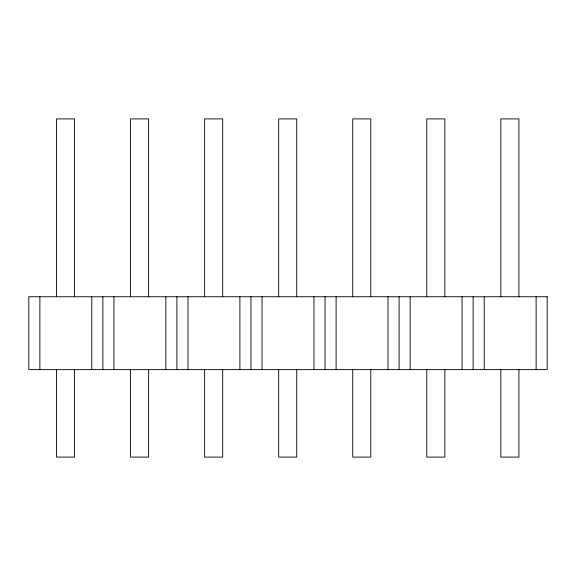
<?xml version="1.0" encoding="UTF-8"?>
<svg xmlns="http://www.w3.org/2000/svg" width="576" height="576" viewBox="0 0 576 576"><rect width="100%" height="100%" fill="white"/><g stroke="black" fill="none" stroke-linecap="round" stroke-linejoin="round"><path stroke-width="0.86" d="M536.119 296.755L536.119 369.641M518.918 296.755L518.918 118.901L500.839 118.901L500.839 296.755M518.918 369.641L518.918 457.099L500.839 457.099L500.839 369.641M484.222 296.755L484.222 369.641M473.141 296.755L473.141 369.641M462.06 296.755L462.06 369.641M444.859 296.755L444.859 118.901L426.787 118.901L426.787 296.755M444.859 369.641L444.859 457.099L426.787 457.099L426.787 369.641M410.162 296.755L410.162 369.641M399.089 296.755L399.089 369.641M388.008 296.755L388.008 369.641M370.807 296.755L370.807 118.901L352.728 118.901L352.728 296.755M370.807 369.641L370.807 457.099L352.728 457.099L352.728 369.641M336.11 296.755L336.11 369.641M325.03 296.755L325.03 369.641M313.949 296.755L313.949 369.641M296.748 296.755L296.748 118.901L278.669 118.901L278.669 296.755M296.748 369.641L296.748 457.099L278.669 457.099L278.669 369.641M262.051 296.755L262.051 369.641M250.97 296.755L250.97 369.641M239.89 296.755L239.89 369.641M222.689 296.755L222.689 118.901L204.61 118.901L204.61 296.755M222.689 369.641L222.689 457.099L204.61 457.099L204.61 369.641M187.992 296.755L187.992 369.641M176.911 296.755L176.911 369.641M165.838 296.755L165.838 369.641M148.63 296.755L148.63 118.901L130.558 118.901L130.558 296.755M148.63 369.641L148.63 457.099L130.558 457.099L130.558 369.641M113.94 296.755L113.94 369.641M102.859 296.755L102.859 369.641M91.778 296.755L91.778 369.641M74.578 296.755L74.578 118.901L56.498 118.901L56.498 296.755M74.578 369.641L74.578 457.099L56.498 457.099L56.498 369.641M39.881 296.755L39.881 369.641M547.2 296.755L28.8 296.755L28.8 369.641L547.2 369.641L547.2 296.755"/></g></svg>
